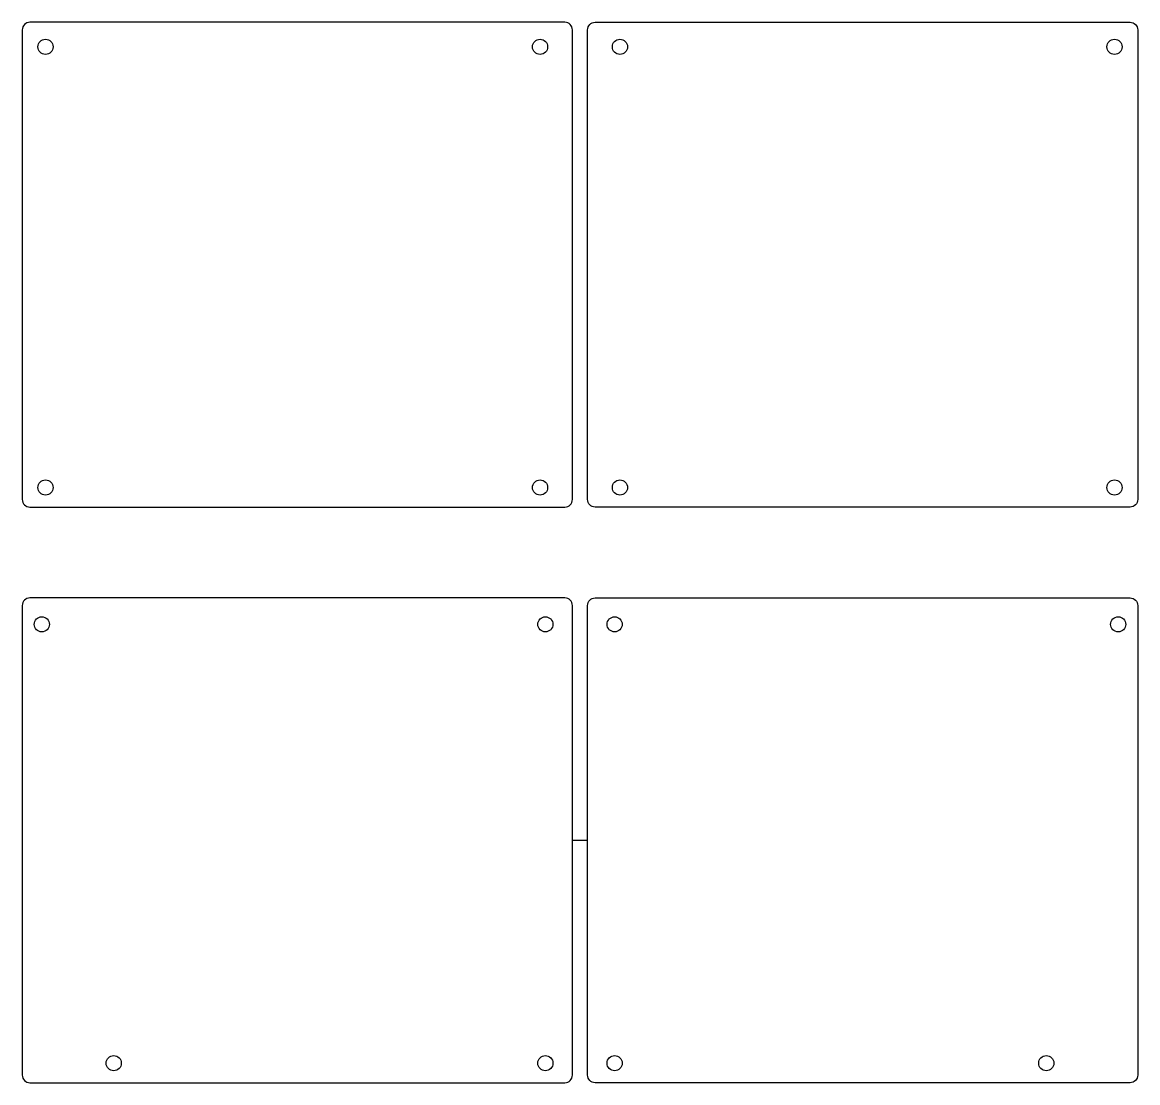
# Model space of a CAD drawing. Header units: millimetres. Extents: x -144 to 627, y 3 to 301.
# Drawn here: x 167.2 to 461.8, y 6.7 to 286.7 of the extents above; entities that cross this region are included whole.
import ezdxf

# ---------------------------------------------------------------- set-up
doc = ezdxf.new("R2010")
doc.units = ezdxf.units.MM
doc.layers.add('cuts', color=31, linetype='Continuous')
doc.layers.add('temp', color=17, linetype='Continuous')

msp = doc.modelspace()

# ---------------------------------------------------------------- linework, layer by layer
at = {"layer": 'cuts'}
for points in [[(169.15, 158.725), (310.45, 158.725, 0.4142136), (312.45, 160.725), (312.45, 284.725, 0.4142136), (310.45, 286.725), (169.15, 286.725, 0.4142136), (167.15, 284.725), (167.15, 160.725, 0.4142136)], [(459.75, 158.725), (318.45, 158.725, -0.4142136), (316.45, 160.725), (316.45, 284.725, -0.4142136), (318.45, 286.725), (459.75, 286.725, -0.4142136), (461.75, 284.725), (461.75, 160.725, -0.4142136)], [(169.15, 6.725), (310.45, 6.725, 0.4142136), (312.45, 8.725), (312.45, 132.725, 0.4142136), (310.45, 134.725), (169.15, 134.725, 0.4142136), (167.15, 132.725), (167.15, 8.725, 0.4142136)], [(459.75, 6.725), (318.45, 6.725, -0.4142136), (316.45, 8.725), (316.45, 132.725, -0.4142136), (318.45, 134.725), (459.75, 134.725, -0.4142136), (461.75, 132.725), (461.75, 8.725, -0.4142136)]]:
    msp.add_lwpolyline(points, format="xyb", close=True, dxfattribs=at)
for centre in [(173.27, 280.255), (303.9, 280.255), (325, 280.255), (455.63, 280.255), (173.27, 163.875), (303.9, 163.875), (325, 163.875), (455.63, 163.875), (172.3, 127.755), (305.3, 127.755), (323.6, 127.755), (456.6, 127.755), (191.3, 11.875), (305.3, 11.875), (323.6, 11.875), (437.6, 11.875)]:
    msp.add_circle(centre, 2, dxfattribs=at)
at = {"layer": 'temp'}
msp.add_line((312.45, 70.725), (316.45, 70.725), dxfattribs=at)

doc.saveas('drawing.dxf')
